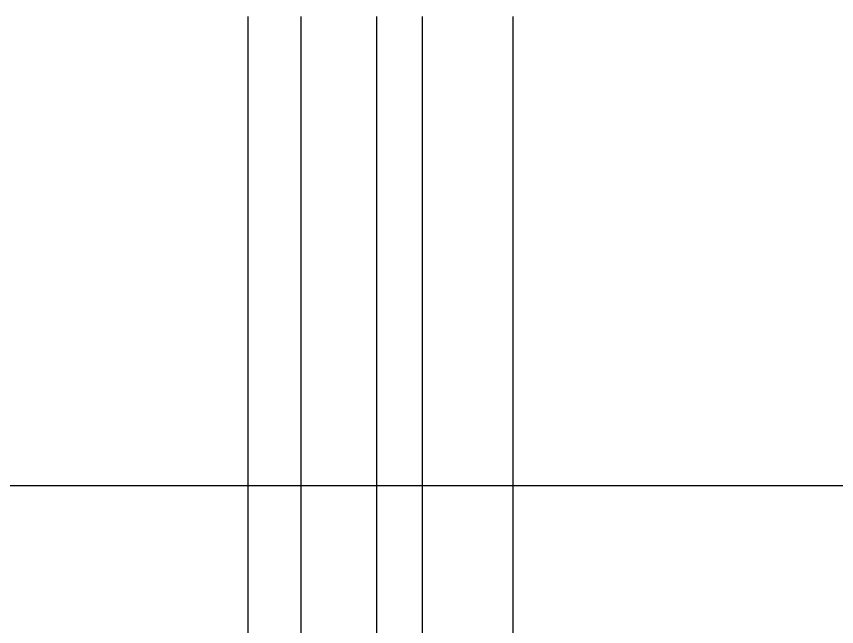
# Model space of a CAD drawing. Extents: x 369444 to 684549, y -549309 to 575337.
# Drawn here: x 439310 to 450149, y 468643 to 476705 of the extents above; entities that cross this region are included whole.
import ezdxf

# ---------------------------------------------------------------- set-up
doc = ezdxf.new("R2010")
doc.units = 0
doc.header["$LTSCALE"] = 1000
doc.header["$MEASUREMENT"] = 0
doc.layers.add('DOTE', color=1, linetype='Continuous')

msp = doc.modelspace()

# ---------------------------------------------------------------- linework, layer by layer
at = {"layer": 'DOTE', "color": 8}
for p, q in [((442374.5, 261807), (442374.5, 476704.8)), ((443074.5, 59364.2), (443074.5, 476704.8)), ((444074.5, 261807), (444074.5, 476704.8)), ((444674.5, 261807), (444674.5, 476704.8)), ((445874.5, 59364.2), (445874.5, 476704.8))]:
    msp.add_line(p, q, dxfattribs=at)
at = {"layer": 'DOTE', "color": 8, "lineweight": -2}
msp.add_line((377844.4, 470507), (624570.9, 470507), dxfattribs=at)

doc.saveas('drawing.dxf')
